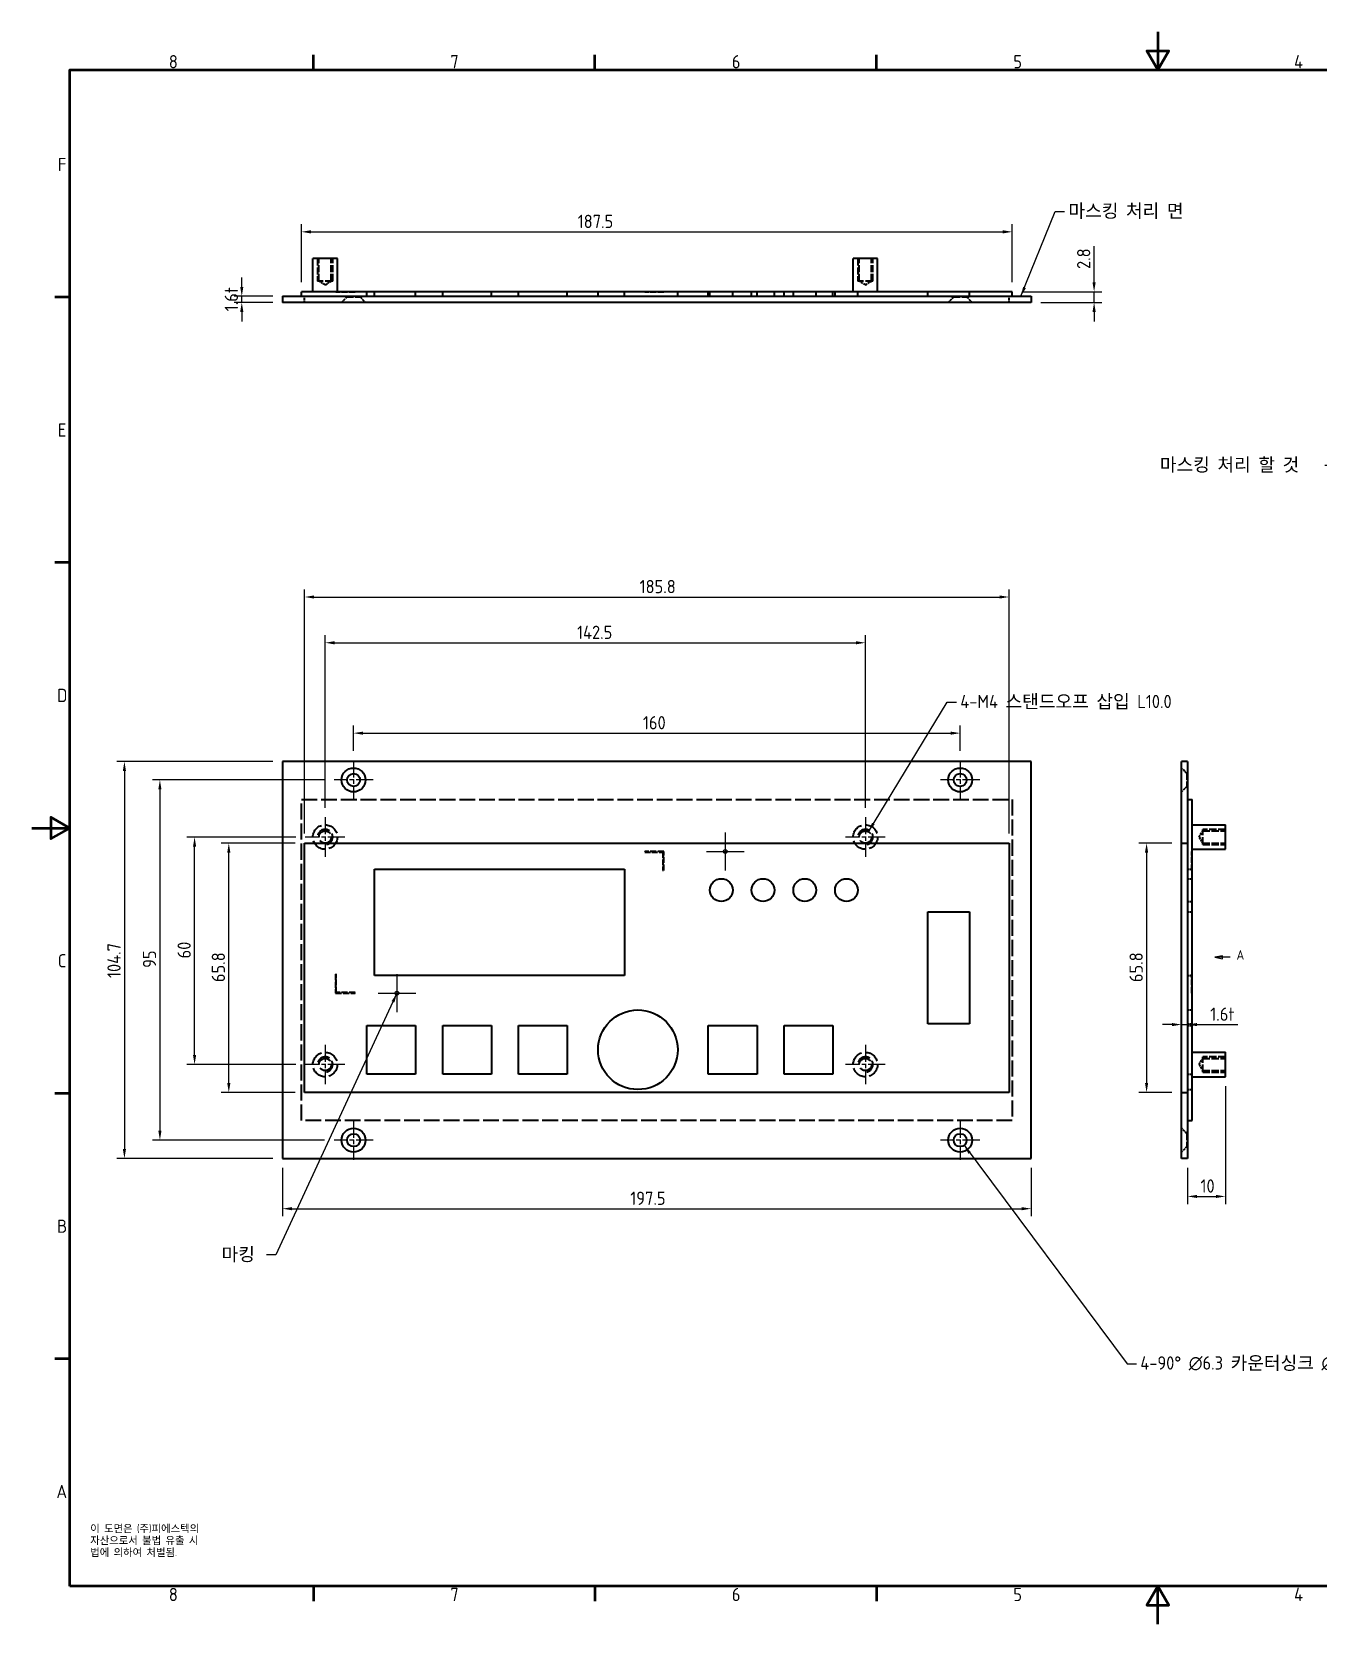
# Model space of a CAD drawing. Header units: millimetres. Extents: x 0 to 594, y 0 to 420.
# Drawn here: x 0 to 339.3, y 0 to 420 of the extents above; entities that cross this region are included whole.
import ezdxf

# ---------------------------------------------------------------- set-up
doc = ezdxf.new("R2010")
doc.units = ezdxf.units.MM
doc.linetypes.add('CHAIN', pattern=[0.3543, 0.2362, -0.0295, 0.0591, -0.0295])
doc.linetypes.add('DASHED', pattern=[0.2067, 0.1654, -0.0413])
doc.layers.get('0').update_dxf_attribs({"color": 3, "lineweight": 25})
for name, color, linetype, lineweight in [('가려진 것(ISO)', 2, 'DASHED', 35), ('가시적인 것(ISO)', 3, 'Continuous', 40), ('경계(ISO)', 7, 'Continuous', 50), ('기호(ISO)', 5, 'Continuous', 25), ('단면선(ISO)', 7, 'CHAIN', 25), ('스케치 형상(ISO)', 3, 'Continuous', 25), ('중심 표식(ISO)', 1, 'Continuous', 25), ('치수(ISO)', 2, 'Continuous', 25)]:
    doc.layers.add(name, color=color, linetype=linetype, lineweight=lineweight)
doc.styles.add('ISO Proportiona M2B', font='isocp.shx')
doc.styles.add('문자 텍스트_PSTEK_POSCO', font='isocp.shx')
doc.styles.add('치수 텍스트_PSTEK_POSCO', font='isocp.shx')
doc.dimstyles.new('치수_PSTEK_POSCO', dxfattribs={"dimtxt": 3.5, "dimasz": 2.5, "dimexe": 2, "dimexo": 2.5, "dimgap": 1, "dimtad": 1, "dimrnd": 1e-08, "dimdsep": 46, "dimtxsty": '치수 텍스트_PSTEK_POSCO', "dimcen": 0.09, "dimdle": 10, "dimclrd": 7, "dimclre": 7, "dimclrt": 2, "dimadec": 1, "dimazin": 2, "dimtfac": 1, "dimtmove": 0, "dimatfit": 3, "dimfxl": 0, "dimtolj": 1, "dimlwd": -1, "dimlwe": -1, "dimarcsym": 0})
doc.dimstyles.new('치수_PSTEK_POSCO$7', dxfattribs={"dimtxt": 3.5, "dimasz": 2.5, "dimexe": 2, "dimexo": 2.5, "dimgap": 1, "dimtad": 1, "dimrnd": 1e-08, "dimdsep": 46, "dimtxsty": '치수 텍스트_PSTEK_POSCO', "dimcen": 0.09, "dimdle": 10, "dimclrd": 7, "dimclre": 7, "dimclrt": 2, "dimadec": 1, "dimazin": 2, "dimtfac": 1, "dimtmove": 0, "dimatfit": 3, "dimfxl": 0, "dimtolj": 1, "dimlwd": -1, "dimlwe": -1, "dimarcsym": 0})

# ---------------------------------------------------------------- blocks, each defined once
blk = doc.blocks.new('경계 Default Border')
at = {"layer": '경계(ISO)'}
for p, q in [((74.25, 410), (74.25, 413.9)), ((148.5, 410), (148.5, 413.9)), ((222.75, 410), (222.75, 413.9)), ((10, 350), (6.1, 350)), ((10, 280), (6.1, 280)), ((10, 140), (6.1, 140)), ((10, 70), (6.1, 70)), ((74.25, 10), (74.25, 6.1)), ((148.5, 10), (148.5, 6.1)), ((222.75, 10), (222.75, 6.1))]:
    blk.add_line(p, q, dxfattribs=at)
at = {"layer": '경계(ISO)', "flags": 128}
for points in [[(297, 420), (297, 410), (294.11, 415), (299.89, 415), (297, 410)], [(10, 10), (10, 410), (584, 410), (584, 10), (10, 10)], [(0, 210), (10, 210), (5, 212.89), (5, 207.11), (10, 210)], [(297, 0), (297, 10), (294.11, 5), (299.89, 5), (297, 10)]]:
    blk.add_lwpolyline(points, dxfattribs=at)
at = {"layer": '경계(ISO)', "color": 2, "char_height": 3.5, "attachment_point": 7, "style": '문자 텍스트_PSTEK_POSCO'}
for s, insert in [('8', (36.13, 410.37)), ('7', (110.38, 410.39)), ('6', (184.63, 410.37)), ('5', (258.88, 410.37)), ('4', (332.93, 410.4)), ('F', (6.85, 383.25)), ('E', (6.85, 313.22)), ('D', (6.66, 243.22)), ('C', (6.85, 173.22)), ('B', (6.66, 103.22)), ('A', (6.47, 33.24)), ('8', (36.13, 6.07)), ('7', (110.38, 6.09)), ('6', (184.63, 6.07)), ('5', (258.88, 6.07)), ('4', (332.93, 6.1))]:
    blk.add_mtext(s, dxfattribs=dict(at, insert=insert))
blk = doc.blocks.new('*D21')
at = {"layer": 'Defpoints', "color": 0, "transparency": 16777216}
for p in [(66.1, 122.82), (263.6, 122.82), (263.6, 109.58)]:
    blk.add_point(p, dxfattribs=at)
at = {"layer": '치수(ISO)', "color": 7, "transparency": 16777216}
for p, q in [((66.1, 120.32), (66.1, 107.58)), ((263.6, 120.32), (263.6, 107.58)), ((68.6, 109.58), (261.1, 109.58))]:
    blk.add_line(p, q, dxfattribs=at)
for points in [[(68.6, 110), (68.6, 109.17), (66.1, 109.58)], [(261.1, 110), (261.1, 109.17), (263.6, 109.58)]]:
    blk.add_solid(points, dxfattribs=at)
at = {"layer": '치수(ISO)', "color": 2, "transparency": 16777216, "insert": (157.84, 112.33), "char_height": 3.5, "attachment_point": 4, "style": '치수 텍스트_PSTEK_POSCO'}
blk.add_mtext('\\A1;197.5', dxfattribs=at)
blk = doc.blocks.new('*D22')
at = {"layer": 'Defpoints', "color": 0, "transparency": 16777216}
for p in [(42.92, 207.62), (72.13, 207.62), (72.13, 147.62)]:
    blk.add_point(p, dxfattribs=at)
at = {"layer": '치수(ISO)', "color": 7, "transparency": 16777216}
for p, q in [((69.63, 207.62), (40.92, 207.62)), ((42.92, 150.12), (42.92, 205.12)), ((69.63, 147.62), (40.92, 147.62))]:
    blk.add_line(p, q, dxfattribs=at)
for points in [[(42.51, 205.12), (43.34, 205.12), (42.92, 207.62)], [(42.51, 150.12), (43.34, 150.12), (42.92, 147.62)]]:
    blk.add_solid(points, dxfattribs=at)
at = {"layer": '치수(ISO)', "color": 2, "transparency": 16777216, "insert": (40.17, 175.59), "char_height": 3.5, "attachment_point": 4, "rotation": 90, "style": '치수 텍스트_PSTEK_POSCO'}
blk.add_mtext('\\A1;60', dxfattribs=at)
blk = doc.blocks.new('*D23')
at = {"layer": 'Defpoints', "color": 0, "transparency": 16777216}
for p in [(79.7, 222.67), (33.78, 127.67), (79.7, 127.67)]:
    blk.add_point(p, dxfattribs=at)
at = {"layer": '치수(ISO)', "color": 7, "transparency": 16777216}
for p, q in [((77.2, 222.67), (31.78, 222.67)), ((33.78, 220.17), (33.78, 130.17)), ((77.2, 127.67), (31.78, 127.67))]:
    blk.add_line(p, q, dxfattribs=at)
for points in [[(33.36, 220.17), (34.19, 220.17), (33.78, 222.67)], [(33.36, 130.17), (34.19, 130.17), (33.78, 127.67)]]:
    blk.add_solid(points, dxfattribs=at)
at = {"layer": '치수(ISO)', "color": 2, "transparency": 16777216, "insert": (31.03, 173.1), "char_height": 3.5, "attachment_point": 4, "rotation": 90, "style": '치수 텍스트_PSTEK_POSCO'}
blk.add_mtext('\\A1;95', dxfattribs=at)
blk = doc.blocks.new('*D24')
at = {"layer": 'Defpoints', "color": 0, "transparency": 16777216}
for p in [(257.75, 270.93), (71.95, 206.02), (257.75, 206.02)]:
    blk.add_point(p, dxfattribs=at)
at = {"layer": '치수(ISO)', "color": 7, "transparency": 16777216}
for p, q in [((71.95, 208.52), (71.95, 272.93)), ((74.45, 270.93), (255.25, 270.93)), ((257.75, 208.52), (257.75, 272.93))]:
    blk.add_line(p, q, dxfattribs=at)
for points in [[(74.45, 271.34), (74.45, 270.51), (71.95, 270.93)], [(255.25, 271.34), (255.25, 270.51), (257.75, 270.93)]]:
    blk.add_solid(points, dxfattribs=at)
at = {"layer": '치수(ISO)', "color": 2, "transparency": 16777216, "insert": (160.3, 273.68), "char_height": 3.5, "attachment_point": 4, "style": '치수 텍스트_PSTEK_POSCO'}
blk.add_mtext('\\A1;185.8', dxfattribs=at)
blk = doc.blocks.new('*D25')
at = {"layer": 'Defpoints', "color": 0, "transparency": 16777216}
for p in [(66.1, 227.52), (24.42, 122.82), (66.1, 122.82)]:
    blk.add_point(p, dxfattribs=at)
at = {"layer": '치수(ISO)', "color": 7, "transparency": 16777216}
for p, q in [((63.6, 227.52), (22.42, 227.52)), ((24.42, 225.02), (24.42, 125.32)), ((63.6, 122.82), (22.42, 122.82))]:
    blk.add_line(p, q, dxfattribs=at)
for points in [[(24, 225.02), (24.83, 225.02), (24.42, 227.52)], [(24, 125.32), (24.83, 125.32), (24.42, 122.82)]]:
    blk.add_solid(points, dxfattribs=at)
at = {"layer": '치수(ISO)', "color": 2, "transparency": 16777216, "insert": (21.67, 170.44), "char_height": 3.5, "attachment_point": 4, "rotation": 90, "style": '치수 텍스트_PSTEK_POSCO'}
blk.add_mtext('\\A1;104.7', dxfattribs=at)
blk = doc.blocks.new('*D26')
at = {"layer": 'Defpoints', "color": 0, "transparency": 16777216}
for p in [(258.6, 367.25), (71.1, 351.44), (258.6, 351.44)]:
    blk.add_point(p, dxfattribs=at)
at = {"layer": '치수(ISO)', "color": 7, "transparency": 16777216}
for p, q in [((71.1, 353.94), (71.1, 369.25)), ((73.6, 367.25), (256.1, 367.25)), ((258.6, 353.94), (258.6, 369.25))]:
    blk.add_line(p, q, dxfattribs=at)
for points in [[(73.6, 367.67), (73.6, 366.83), (71.1, 367.25)], [(256.1, 367.67), (256.1, 366.83), (258.6, 367.25)]]:
    blk.add_solid(points, dxfattribs=at)
at = {"layer": '치수(ISO)', "color": 2, "transparency": 16777216, "insert": (143.98, 370), "char_height": 3.5, "attachment_point": 4, "style": '치수 텍스트_PSTEK_POSCO'}
blk.add_mtext('\\A1;187.5', dxfattribs=at)
blk = doc.blocks.new('*D27')
at = {"layer": 'Defpoints', "color": 0, "transparency": 16777216}
for p in [(258.6, 351.44), (263.6, 348.64), (280.18, 348.64)]:
    blk.add_point(p, dxfattribs=at)
at = {"layer": '치수(ISO)', "color": 7, "transparency": 16777216}
for p, q in [((280.18, 353.94), (280.18, 363.43)), ((261.1, 351.44), (282.18, 351.44)), ((266.1, 348.64), (282.18, 348.64)), ((280.18, 348.64), (280.18, 351.44)), ((280.18, 346.14), (280.18, 343.64))]:
    blk.add_line(p, q, dxfattribs=at)
for points in [[(279.76, 353.94), (280.6, 353.94), (280.18, 351.44)], [(279.76, 346.14), (280.6, 346.14), (280.18, 348.64)]]:
    blk.add_solid(points, dxfattribs=at)
at = {"layer": '치수(ISO)', "color": 2, "transparency": 16777216, "insert": (277.43, 357.44), "char_height": 3.5, "attachment_point": 4, "rotation": 90, "style": '치수 텍스트_PSTEK_POSCO'}
blk.add_mtext('\\A1;2.8', dxfattribs=at)
blk = doc.blocks.new('*D28')
at = {"layer": 'Defpoints', "color": 0, "transparency": 16777216}
for p in [(55.37, 350.24), (66.1, 350.24), (66.1, 348.64)]:
    blk.add_point(p, dxfattribs=at)
at = {"layer": '치수(ISO)', "color": 7, "transparency": 16777216}
for p, q in [((55.37, 352.74), (55.37, 355.24)), ((63.6, 350.24), (53.37, 350.24)), ((63.6, 348.64), (53.37, 348.64)), ((55.37, 348.64), (55.37, 350.24)), ((55.37, 346.14), (55.37, 343.64))]:
    blk.add_line(p, q, dxfattribs=at)
for points in [[(54.96, 352.74), (55.79, 352.74), (55.37, 350.24)], [(54.96, 346.14), (55.79, 346.14), (55.37, 348.64)]]:
    blk.add_solid(points, dxfattribs=at)
at = {"layer": '치수(ISO)', "color": 2, "transparency": 16777216, "insert": (52.62, 346.29), "char_height": 3.5, "attachment_point": 4, "rotation": 90, "style": '치수 텍스트_PSTEK_POSCO'}
blk.add_mtext('\\A1;1.6t', dxfattribs=at)
blk = doc.blocks.new('2dTransSection0')
at = {"layer": '단면선(ISO)', "linetype": 'Continuous'}
for p, q in [((314.06, 176.32), (312.06, 175.92)), ((314.06, 175.92), (312.06, 175.92)), ((312.06, 175.92), (314.06, 175.52)), ((314.06, 175.52), (314.06, 176.32)), ((316.06, 175.92), (314.06, 175.92))]:
    blk.add_line(p, q, dxfattribs=at)
at = {"layer": '단면선(ISO)', "linetype": 'Continuous', "flags": 128}
blk.add_lwpolyline([(314.06, 176.32), (312.06, 175.92), (314.06, 175.52), (314.06, 176.32)], dxfattribs=at)
at = {"layer": '단면선(ISO)'}
blk.add_solid([(314.06, 176.32), (312.06, 175.92), (314.06, 175.52), (314.06, 176.32)], dxfattribs=at)
at = {"layer": '단면선(ISO)', "insert": (317.75, 175.28), "char_height": 2.5, "attachment_point": 7, "style": 'ISO Proportiona M2B'}
blk.add_mtext('A', dxfattribs=at)
blk = doc.blocks.new('*D30')
at = {"layer": 'Defpoints', "color": 0, "transparency": 16777216}
for p in [(314.82, 144.39), (304.82, 122.82), (314.82, 112.82)]:
    blk.add_point(p, dxfattribs=at)
at = {"layer": '치수(ISO)', "color": 7, "transparency": 16777216}
for p, q in [((314.82, 141.89), (314.82, 110.82)), ((304.82, 120.32), (304.82, 110.82)), ((307.32, 112.82), (312.32, 112.82))]:
    blk.add_line(p, q, dxfattribs=at)
for points in [[(307.32, 113.23), (307.32, 112.4), (304.82, 112.82)], [(312.32, 113.23), (312.32, 112.4), (314.82, 112.82)]]:
    blk.add_solid(points, dxfattribs=at)
at = {"layer": '치수(ISO)', "color": 2, "transparency": 16777216, "insert": (308.25, 115.57), "char_height": 3.5, "attachment_point": 4, "style": '치수 텍스트_PSTEK_POSCO'}
blk.add_mtext('\\A1;10', dxfattribs=at)
blk = doc.blocks.new('*D56')
at = {"layer": 'Defpoints', "color": 0, "transparency": 16777216}
for p in [(303.22, 206.02), (294.02, 140.22), (303.22, 140.22)]:
    blk.add_point(p, dxfattribs=at)
at = {"layer": '치수(ISO)', "color": 7, "transparency": 16777216}
for p, q in [((300.72, 206.02), (292.02, 206.02)), ((294.02, 203.52), (294.02, 142.72)), ((300.72, 140.22), (292.02, 140.22))]:
    blk.add_line(p, q, dxfattribs=at)
for points in [[(293.6, 203.52), (294.44, 203.52), (294.02, 206.02)], [(293.6, 142.72), (294.44, 142.72), (294.02, 140.22)]]:
    blk.add_solid(points, dxfattribs=at)
at = {"layer": '치수(ISO)', "color": 2, "transparency": 16777216, "insert": (291.27, 169.34), "char_height": 3.5, "attachment_point": 4, "rotation": 90, "style": '치수 텍스트_PSTEK_POSCO'}
blk.add_mtext('\\A1;65.8', dxfattribs=at)
blk = doc.blocks.new('*D57')
at = {"layer": 'Defpoints', "color": 0, "transparency": 16777216}
for p in [(304.82, 158.15), (303.22, 140.22), (304.82, 140.22)]:
    blk.add_point(p, dxfattribs=at)
at = {"layer": '치수(ISO)', "color": 7, "transparency": 16777216}
for p, q in [((303.22, 142.72), (303.22, 160.15)), ((304.82, 142.72), (304.82, 160.15)), ((300.72, 158.15), (298.22, 158.15)), ((303.22, 158.15), (304.82, 158.15)), ((307.32, 158.15), (318.12, 158.15))]:
    blk.add_line(p, q, dxfattribs=at)
for points in [[(300.72, 158.56), (300.72, 157.73), (303.22, 158.15)], [(307.32, 158.56), (307.32, 157.73), (304.82, 158.15)]]:
    blk.add_solid(points, dxfattribs=at)
at = {"layer": '치수(ISO)', "color": 2, "transparency": 16777216, "insert": (310.82, 160.9), "char_height": 3.5, "attachment_point": 4, "style": '치수 텍스트_PSTEK_POSCO'}
blk.add_mtext('\\A1;1.6t', dxfattribs=at)
blk = doc.blocks.new('*D58')
at = {"layer": 'Defpoints', "color": 0, "transparency": 16777216}
for p in [(219.85, 258.86), (77.35, 212.84), (219.85, 212.84)]:
    blk.add_point(p, dxfattribs=at)
at = {"layer": '치수(ISO)', "color": 7, "transparency": 16777216}
for p, q in [((77.35, 215.34), (77.35, 260.86)), ((219.85, 215.34), (219.85, 260.86)), ((79.85, 258.86), (217.35, 258.86))]:
    blk.add_line(p, q, dxfattribs=at)
for points in [[(79.85, 259.27), (79.85, 258.44), (77.35, 258.86)], [(217.35, 259.27), (217.35, 258.44), (219.85, 258.86)]]:
    blk.add_solid(points, dxfattribs=at)
at = {"layer": '치수(ISO)', "color": 2, "transparency": 16777216, "insert": (143.81, 261.61), "char_height": 3.5, "attachment_point": 4, "style": '치수 텍스트_PSTEK_POSCO'}
blk.add_mtext('\\A1;142.5', dxfattribs=at)
blk = doc.blocks.new('*D59')
at = {"layer": 'Defpoints', "color": 0, "transparency": 16777216}
for p in [(244.85, 235.02), (84.85, 227.82), (244.85, 227.82)]:
    blk.add_point(p, dxfattribs=at)
at = {"layer": '치수(ISO)', "color": 7, "transparency": 16777216}
for p, q in [((84.85, 230.32), (84.85, 237.02)), ((244.85, 230.32), (244.85, 237.02)), ((87.35, 235.02), (242.35, 235.02))]:
    blk.add_line(p, q, dxfattribs=at)
for points in [[(87.35, 235.43), (87.35, 234.6), (84.85, 235.02)], [(242.35, 235.43), (242.35, 234.6), (244.85, 235.02)]]:
    blk.add_solid(points, dxfattribs=at)
at = {"layer": '치수(ISO)', "color": 2, "transparency": 16777216, "insert": (161.18, 237.77), "char_height": 3.5, "attachment_point": 4, "style": '치수 텍스트_PSTEK_POSCO'}
blk.add_mtext('\\A1;160', dxfattribs=at)
blk = doc.blocks.new('*D60')
at = {"layer": 'Defpoints', "color": 0, "transparency": 16777216}
for p in [(51.95, 206.02), (71.95, 206.02), (71.95, 140.22)]:
    blk.add_point(p, dxfattribs=at)
at = {"layer": '치수(ISO)', "color": 7, "transparency": 16777216}
for p, q in [((69.45, 206.02), (49.95, 206.02)), ((51.95, 142.72), (51.95, 203.52)), ((69.45, 140.22), (49.95, 140.22))]:
    blk.add_line(p, q, dxfattribs=at)
for points in [[(51.54, 203.52), (52.37, 203.52), (51.95, 206.02)], [(51.54, 142.72), (52.37, 142.72), (51.95, 140.22)]]:
    blk.add_solid(points, dxfattribs=at)
at = {"layer": '치수(ISO)', "color": 2, "transparency": 16777216, "insert": (49.2, 169.34), "char_height": 3.5, "attachment_point": 4, "rotation": 90, "style": '치수 텍스트_PSTEK_POSCO'}
blk.add_mtext('\\A1;65.8', dxfattribs=at)

msp = doc.modelspace()

# ---------------------------------------------------------------- linework, layer by layer
at = {"layer": '가려진 것(ISO)', "ltscale": 11.42808}
for p, q in [((75.3537, 360.2447), (75.3537, 354.2447)), ((75.7327, 354.2447), (75.7327, 360.2447)), ((78.9747, 354.2447), (78.9747, 360.2447)), ((79.3537, 354.2447), (79.3537, 360.2447)), ((217.8537, 360.2447), (217.8537, 354.2447)), ((218.2327, 354.2447), (218.2327, 360.2447)), ((221.4747, 354.2447), (221.4747, 360.2447)), ((221.8537, 354.2447), (221.8537, 360.2447)), ((314.8216, 209.6163), (308.8216, 209.6163)), ((308.8216, 209.2373), (314.8216, 209.2373)), ((308.8216, 205.9953), (314.8216, 205.9953)), ((308.8216, 205.6163), (314.8216, 205.6163)), ((314.8216, 149.6163), (308.8216, 149.6163)), ((308.8216, 149.2373), (314.8216, 149.2373)), ((308.8216, 145.9953), (314.8216, 145.9953)), ((308.8216, 145.6163), (314.8216, 145.6163))]:
    msp.add_line(p, q, dxfattribs=at)
at = {"layer": '가려진 것(ISO)', "ltscale": 11.967462}
for p, q in [((79.3537, 354.2447), (75.3537, 354.2447)), ((221.8537, 354.2447), (217.8537, 354.2447)), ((308.8216, 205.6163), (308.8216, 209.6163)), ((308.8216, 145.6163), (308.8216, 149.6163))]:
    msp.add_line(p, q, dxfattribs=at)
at = {"layer": '가려진 것(ISO)', "ltscale": 3.601896}
for p, q in [((77.3537, 353.2707), (75.7327, 354.2447)), ((77.3537, 353.2707), (78.9747, 354.2447)), ((219.8537, 353.2707), (218.2327, 354.2447)), ((219.8537, 353.2707), (221.4747, 354.2447)), ((307.8476, 207.6163), (308.8216, 209.2373)), ((307.8476, 207.6163), (308.8216, 205.9953)), ((307.8476, 147.6163), (308.8216, 149.2373)), ((307.8476, 147.6163), (308.8216, 145.9953))]:
    msp.add_line(p, q, dxfattribs=at)
at = {"layer": '가려진 것(ISO)', "ltscale": 3.047415}
for p, q in [((71.9537, 348.6447), (71.9537, 350.2447)), ((257.7537, 348.6447), (257.7537, 350.2447)), ((303.2216, 206.0163), (304.8216, 206.0163)), ((303.2216, 140.2163), (304.8216, 140.2163))]:
    msp.add_line(p, q, dxfattribs=at)
at = {"layer": '가려진 것(ISO)', "ltscale": 0.19037}
for p, q in [((80.0537, 351.4447), (80.0537, 351.3447)), ((80.2537, 351.4447), (80.2537, 351.3447)), ((85.2537, 351.4447), (85.2537, 351.3447)), ((161.6537, 351.4447), (161.6537, 351.3447)), ((166.4537, 351.4447), (166.4537, 351.3447)), ((166.6537, 351.4447), (166.6537, 351.3447)), ((306.0216, 203.8163), (305.9216, 203.8163)), ((306.0216, 203.6163), (305.9216, 203.6163)), ((306.0216, 198.8163), (305.9216, 198.8163)), ((306.0216, 171.4163), (305.9216, 171.4163)), ((306.0216, 166.6163), (305.9216, 166.6163)), ((306.0216, 166.4163), (305.9216, 166.4163))]:
    msp.add_line(p, q, dxfattribs=at)
at = {"layer": '가려진 것(ISO)', "ltscale": 0.380839}
for p, q in [((80.2537, 351.3447), (80.0537, 351.3447)), ((161.6537, 203.8163), (161.6537, 203.6163)), ((166.4537, 198.8163), (166.6537, 198.8163)), ((80.2537, 171.4163), (80.0537, 171.4163)), ((85.2537, 166.4163), (85.2537, 166.6163)), ((305.9216, 166.4163), (305.9216, 166.6163))]:
    msp.add_line(p, q, dxfattribs=at)
at = {"layer": '가려진 것(ISO)', "ltscale": 9.523383}
for p, q in [((85.2537, 351.3447), (80.2537, 351.3447)), ((166.6537, 351.3447), (161.6537, 351.3447)), ((166.6537, 203.8163), (161.6537, 203.8163)), ((166.6537, 198.8163), (166.6537, 203.8163)), ((305.9216, 198.8163), (305.9216, 203.8163)), ((80.0537, 171.4163), (80.0537, 166.4163)), ((85.2537, 166.6163), (80.2537, 166.6163))]:
    msp.add_line(p, q, dxfattribs=at)
at = {"layer": '가려진 것(ISO)', "ltscale": 3.905689}
for p, q in [((83.1537, 350.0947), (81.7037, 348.6447)), ((86.5537, 350.0947), (88.0037, 348.6447)), ((243.1537, 350.0947), (241.7037, 348.6447)), ((246.5537, 350.0947), (248.0037, 348.6447)), ((304.6716, 224.3663), (303.2216, 225.8163)), ((304.6716, 220.9663), (303.2216, 219.5163)), ((304.6716, 129.3663), (303.2216, 130.8163)), ((304.6716, 125.9663), (303.2216, 124.5163))]:
    msp.add_line(p, q, dxfattribs=at)
at = {"layer": '가려진 것(ISO)', "ltscale": 0.285604}
for p, q in [((83.1537, 350.2447), (83.1537, 350.0947)), ((86.5537, 350.2447), (86.5537, 350.0947)), ((243.1537, 350.2447), (243.1537, 350.0947)), ((246.5537, 350.2447), (246.5537, 350.0947)), ((304.8216, 224.3663), (304.6716, 224.3663)), ((304.8216, 220.9663), (304.6716, 220.9663)), ((304.8216, 129.3663), (304.6716, 129.3663)), ((304.8216, 125.9663), (304.6716, 125.9663))]:
    msp.add_line(p, q, dxfattribs=at)
at = {"layer": '가려진 것(ISO)', "ltscale": 10.172327}
for p, q in [((83.1537, 350.0947), (86.5537, 350.0947)), ((243.1537, 350.0947), (246.5537, 350.0947)), ((304.6716, 224.3663), (304.6716, 220.9663)), ((304.6716, 129.3663), (304.6716, 125.9663))]:
    msp.add_line(p, q, dxfattribs=at)
at = {"layer": '가려진 것(ISO)', "ltscale": 2.285536}
for p, q in [((88.3587, 350.2447), (88.3587, 351.4447)), ((90.3537, 350.2447), (90.3537, 351.4447)), ((101.2087, 350.2447), (101.2087, 351.4447)), ((108.3587, 350.2447), (108.3587, 351.4447)), ((121.2087, 350.2447), (121.2087, 351.4447)), ((128.3587, 350.2447), (128.3587, 351.4447)), ((141.2087, 350.2447), (141.2087, 351.4447)), ((149.3537, 350.2447), (149.3537, 351.4447)), ((156.3537, 350.2447), (156.3537, 351.4447)), ((170.3537, 350.2447), (170.3537, 351.4447)), ((178.4287, 350.2447), (178.4287, 351.4447)), ((178.8537, 350.2447), (178.8537, 351.4447)), ((184.8537, 350.2447), (184.8537, 351.4447)), ((189.8537, 350.2447), (189.8537, 351.4447)), ((191.2787, 350.2447), (191.2787, 351.4447)), ((195.8537, 350.2447), (195.8537, 351.4447)), ((198.4287, 350.2447), (198.4287, 351.4447)), ((200.8537, 350.2447), (200.8537, 351.4447)), ((206.8537, 350.2447), (206.8537, 351.4447)), ((211.2787, 350.2447), (211.2787, 351.4447)), ((211.8537, 350.2447), (211.8537, 351.4447)), ((217.8537, 350.2447), (217.8537, 351.4447)), ((236.3537, 350.2447), (236.3537, 351.4447)), ((247.3537, 350.2447), (247.3537, 351.4447)), ((304.8216, 199.1163), (306.0216, 199.1163)), ((304.8216, 196.6163), (306.0216, 196.6163)), ((304.8216, 190.6163), (306.0216, 190.6163)), ((304.8216, 187.8663), (306.0216, 187.8663)), ((304.8216, 171.1163), (306.0216, 171.1163)), ((304.8216, 162.0163), (306.0216, 162.0163)), ((304.8216, 158.3663), (306.0216, 158.3663)), ((304.8216, 157.9413), (306.0216, 157.9413)), ((304.8216, 145.0913), (306.0216, 145.0913)), ((304.8216, 141.0163), (306.0216, 141.0163))]:
    msp.add_line(p, q, dxfattribs=at)
at = {"layer": '가려진 것(ISO)', "ltscale": 25.610788}
for p, q in [((71.1037, 132.8163), (71.1037, 217.5163)), ((258.6037, 217.5163), (258.6037, 132.8163))]:
    msp.add_line(p, q, dxfattribs=at)
at = {"layer": '가려진 것(ISO)', "ltscale": 25.197548}
for p, q in [((71.1037, 217.5163), (258.6037, 217.5163)), ((258.6037, 132.8163), (71.1037, 132.8163))]:
    msp.add_line(p, q, dxfattribs=at)
at = {"layer": '가려진 것(ISO)', "ltscale": 9.142444}
for p, q in [((161.6537, 203.6163), (166.4537, 203.6163)), ((166.4537, 203.6163), (166.4537, 198.8163)), ((80.2537, 166.6163), (80.2537, 171.4163)), ((305.9216, 166.6163), (305.9216, 171.4163))]:
    msp.add_line(p, q, dxfattribs=at)
at = {"layer": '가려진 것(ISO)', "ltscale": 9.904323}
msp.add_line((80.0537, 166.4163), (85.2537, 166.4163), dxfattribs=at)
at = {"layer": '가려진 것(ISO)', "ltscale": 24.50807}
for centre in [(77.3537, 207.6163), (219.8537, 207.6163), (77.3537, 147.6163), (219.8537, 147.6163)]:
    msp.add_circle(centre, 3.225, dxfattribs=at)
at = {"layer": '가려진 것(ISO)', "ltscale": 24.63726}
for centre in [(77.3537, 207.6163), (219.8537, 207.6163), (77.3537, 147.6163), (219.8537, 147.6163)]:
    msp.add_circle(centre, 1.621, dxfattribs=at)
at = {"layer": '가려진 것(ISO)', "ltscale": 22.798204}
for centre in [(77.3537, 207.6163), (219.8537, 207.6163), (77.3537, 147.6163), (219.8537, 147.6163)]:
    msp.add_arc(centre, 2, 280, 190, dxfattribs=at)
at = {"layer": '가시적인 것(ISO)'}
for p, q in [((80.5787, 360.2447), (74.1287, 360.2447)), ((74.1287, 351.4447), (74.1287, 360.2447)), ((80.5787, 351.4447), (80.5787, 360.2447)), ((223.0787, 360.2447), (216.6287, 360.2447)), ((216.6287, 351.4447), (216.6287, 360.2447)), ((223.0787, 351.4447), (223.0787, 360.2447)), ((66.1037, 350.2447), (263.6037, 350.2447)), ((66.1037, 350.2447), (66.1037, 348.6447)), ((263.6037, 348.6447), (66.1037, 348.6447)), ((71.1037, 350.2447), (71.1037, 351.4447)), ((258.6037, 351.4447), (71.1037, 351.4447)), ((258.6037, 350.2447), (258.6037, 351.4447)), ((263.6037, 350.2447), (263.6037, 348.6447)), ((66.1037, 227.5163), (66.1037, 122.8163)), ((263.6037, 227.5163), (66.1037, 227.5163)), ((263.6037, 122.8163), (263.6037, 227.5163)), ((304.8216, 227.5163), (303.2216, 227.5163)), ((303.2216, 122.8163), (303.2216, 227.5163)), ((304.8216, 227.5163), (304.8216, 122.8163)), ((304.8216, 217.5163), (306.0216, 217.5163)), ((306.0216, 132.8163), (306.0216, 217.5163)), ((306.0216, 210.8413), (314.8216, 210.8413)), ((314.8216, 204.3913), (314.8216, 210.8413)), ((71.9537, 140.2163), (71.9537, 206.0163)), ((71.9537, 206.0163), (257.7537, 206.0163)), ((257.7537, 206.0163), (257.7537, 140.2163)), ((306.0216, 204.3913), (314.8216, 204.3913)), ((90.3537, 199.1163), (156.3537, 199.1163)), ((90.3537, 171.1163), (90.3537, 199.1163)), ((156.3537, 199.1163), (156.3537, 171.1163)), ((236.3537, 158.3663), (236.3537, 187.8663)), ((236.3537, 187.8663), (247.3537, 187.8663)), ((247.3537, 187.8663), (247.3537, 158.3663)), ((156.3537, 171.1163), (90.3537, 171.1163)), ((88.3587, 157.9413), (101.2087, 157.9413)), ((88.3587, 145.0913), (88.3587, 157.9413)), ((101.2087, 157.9413), (101.2087, 145.0913)), ((108.3587, 157.9413), (121.2087, 157.9413)), ((108.3587, 145.0913), (108.3587, 157.9413)), ((121.2087, 157.9413), (121.2087, 145.0913)), ((128.3587, 157.9413), (141.2087, 157.9413)), ((128.3587, 145.0913), (128.3587, 157.9413)), ((141.2087, 157.9413), (141.2087, 145.0913)), ((178.4287, 157.9413), (191.2787, 157.9413)), ((178.4287, 145.0913), (178.4287, 157.9413)), ((191.2787, 157.9413), (191.2787, 145.0913)), ((198.4287, 157.9413), (211.2787, 157.9413)), ((198.4287, 145.0913), (198.4287, 157.9413)), ((211.2787, 157.9413), (211.2787, 145.0913)), ((247.3537, 158.3663), (236.3537, 158.3663)), ((306.0216, 150.8413), (314.8216, 150.8413)), ((314.8216, 144.3913), (314.8216, 150.8413)), ((101.2087, 145.0913), (88.3587, 145.0913)), ((121.2087, 145.0913), (108.3587, 145.0913)), ((141.2087, 145.0913), (128.3587, 145.0913)), ((191.2787, 145.0913), (178.4287, 145.0913)), ((211.2787, 145.0913), (198.4287, 145.0913)), ((306.0216, 144.3913), (314.8216, 144.3913)), ((257.7537, 140.2163), (71.9537, 140.2163)), ((304.8216, 132.8163), (306.0216, 132.8163)), ((66.1037, 122.8163), (263.6037, 122.8163)), ((304.8216, 122.8163), (303.2216, 122.8163))]:
    msp.add_line(p, q, dxfattribs=at)
for centre, radius in [((84.8537, 222.6663), 3.15), ((84.8537, 222.6663), 1.7), ((244.8537, 222.6663), 3.15), ((244.8537, 222.6663), 1.7), ((181.8537, 193.6163), 3), ((192.8537, 193.6163), 3), ((203.8537, 193.6163), 3), ((214.8537, 193.6163), 3), ((159.8537, 151.5163), 10.5), ((84.8537, 127.6663), 3.15), ((244.8537, 127.6663), 3.15), ((84.8537, 127.6663), 1.7), ((244.8537, 127.6663), 1.7)]:
    msp.add_circle(centre, radius, dxfattribs=at)
at = {"layer": '스케치 형상(ISO)'}
for p, q in [((182.9037, 208.8163), (182.9037, 198.8163)), ((177.9037, 203.8163), (187.9037, 203.8163)), ((96.3037, 171.4163), (96.3037, 161.4163)), ((91.3037, 166.4163), (101.3037, 166.4163))]:
    msp.add_line(p, q, dxfattribs=at)
for centre in [(182.9037, 203.8163), (96.3037, 166.4163)]:
    msp.add_circle(centre, 0.5, dxfattribs=at)
at = {"layer": '중심 표식(ISO)', "linetype": 'CHAIN', "ltscale": 19.051651}
for p, q in [((84.8537, 227.8163), (84.8537, 217.5163)), ((244.8537, 227.8163), (244.8537, 217.5163)), ((90.0037, 222.6663), (79.7037, 222.6663)), ((250.0037, 222.6663), (239.7037, 222.6663)), ((77.3537, 212.8413), (77.3537, 202.3913)), ((219.8537, 212.8413), (219.8537, 202.3913)), ((82.5787, 207.6163), (72.1287, 207.6163)), ((225.0787, 207.6163), (214.6287, 207.6163)), ((77.3537, 152.8413), (77.3537, 142.3913)), ((219.8537, 152.8413), (219.8537, 142.3913)), ((82.5787, 147.6163), (72.1287, 147.6163)), ((225.0787, 147.6163), (214.6287, 147.6163)), ((84.8537, 132.8163), (84.8537, 122.5163)), ((244.8537, 132.8163), (244.8537, 122.5163)), ((90.0037, 127.6663), (79.7037, 127.6663)), ((250.0037, 127.6663), (239.7037, 127.6663))]:
    msp.add_line(p, q, dxfattribs=at)

# ---------------------------------------------------------------- block references
msp.add_blockref('경계 Default Border', (0, 0))
at = {"layer": '단면선(ISO)'}
msp.add_blockref('2dTransSection0', (0, 0), dxfattribs=at)

# ---------------------------------------------------------------- texts
at = {"layer": '기호(ISO)', "color": 2, "char_height": 3.5, "attachment_point": 4, "style": '치수 텍스트_PSTEK_POSCO'}
for s, insert, width in [('{\\fISOCP|b0|i0;\\H3.5000;마스킹 처리 면}', (273.4147, 372.6034), 35.525625), ('{\\fISOCP|b0|i0;\\H3.5000;마스킹 처리 할 것}', (297.5284, 305.6446), 42.483907), ('{\\fISOCP|b0|i0;\\H3.5000;마킹}', (50.0451, 97.394), 10.804529)]:
    msp.add_mtext(s, dxfattribs=dict(at, insert=insert, width=width))
at = {"layer": '기호(ISO)', "color": 2, "attachment_point": 4, "line_spacing_factor": 0.6125, "style": '치수 텍스트_PSTEK_POSCO'}
for s, insert, char_height, width in [('{4-M4 스탠드오프 삽입 L10.0}', (244.8891, 243.215), 3.5, 66.874275), ('{4-90° \\fAIGDT|b0|i0;\\H3.5000;n\\fisocp|b0|i0;\\H3.5000;6.3 카운터싱크 \\fAIGDT|b0|i0;\\H3.5000;n\\fisocp|b0|i0;\\H3.5000;3.4}', (292.3727, 68.7027), 3.4999999, 67.423957)]:
    msp.add_mtext(s, dxfattribs=dict(at, insert=insert, char_height=char_height, width=width))
at = {"layer": '기호(ISO)', "color": 7, "insert": (15.3946, 26.2283), "char_height": 2, "width": 51.240138, "attachment_point": 1, "line_spacing_factor": 0.944221, "style": '문자 텍스트_PSTEK_POSCO'}
msp.add_mtext('{이 도면은 (주)피에스텍의\\P자산으로서 불법 유출 시 \\P법에 의하여 처벌됨.}', dxfattribs=at)

# ---------------------------------------------------------------- dimensions: what is measured, and where the dimension line sits
at = {"layer": '치수(ISO)', "color": 7}
for base, p1, p2, angle, override, picture, middle in [((258.6037, 367.2494), (71.1037, 351.4447), (258.6037, 351.4447), 180, {"dimdec": 2, "dimtp": 0, "dimtm": 0, "dimtdec": 2, "dimtofl": 0, "dimatfit": 1}, '*D26', (148.6037, 367.2494)), ((280.1805, 348.6447), (258.6037, 351.4447), (263.6037, 348.6447), 90, {"dimdec": 2, "dimtp": 0, "dimtm": 0, "dimtdec": 2, "dimtofl": 1, "dimatfit": 1}, '*D27', (280.1805, 359.9391)), ((257.7537, 270.9271), (71.9537, 206.0163), (257.7537, 206.0163), 180, {"dimdec": 2, "dimtp": 0, "dimtm": 0, "dimtdec": 2, "dimtofl": 0, "dimatfit": 1}, '*D24', (164.8537, 270.9271)), ((219.8537, 258.858), (77.3537, 212.8413), (219.8537, 212.8413), 180, {"dimdec": 2, "dimtp": 0, "dimtm": 0, "dimtdec": 2, "dimtofl": 0, "dimatfit": 1}, '*D58', (148.6037, 258.858)), ((244.8537, 235.0179), (84.8537, 227.8163), (244.8537, 227.8163), 180, {"dimdec": 2, "dimtp": 0, "dimtm": 0, "dimtdec": 2, "dimtofl": 0, "dimatfit": 1}, '*D59', (163.9831, 235.0179)), ((24.4176, 122.8163), (66.1037, 227.5163), (66.1037, 122.8163), 90, {"dimdec": 2, "dimtp": 0, "dimtm": 0, "dimtdec": 2, "dimtofl": 0, "dimatfit": 1}, '*D25', (24.4176, 175.1663)), ((33.7752, 127.6663), (79.7037, 222.6663), (79.7037, 127.6663), 90, {"dimdec": 2, "dimtp": 0, "dimtm": 0, "dimtdec": 2, "dimtofl": 0, "dimatfit": 1}, '*D23', (33.7752, 175.1663)), ((42.9228, 207.6163), (72.1287, 147.6163), (72.1287, 207.6163), 90, {"dimdec": 2, "dimtp": 0, "dimtm": 0, "dimtdec": 2, "dimtofl": 0, "dimatfit": 1}, '*D22', (42.9228, 177.6163)), ((51.9537, 206.0163), (71.9537, 140.2163), (71.9537, 206.0163), 90, {"dimdec": 2, "dimtp": 0, "dimtm": 0, "dimtdec": 2, "dimtofl": 0, "dimatfit": 1}, '*D60', (51.9537, 173.1163)), ((294.0216, 140.2163), (303.2216, 206.0163), (303.2216, 140.2163), 90, {"dimdec": 2, "dimtp": 0, "dimtm": 0, "dimtdec": 2, "dimtofl": 0, "dimatfit": 1}, '*D56', (294.0216, 173.1163)), ((314.8216, 112.8163), (304.8216, 122.8163), (314.8216, 144.3913), 180, {"dimdec": 2, "dimtp": 0, "dimtm": 0, "dimtdec": 2, "dimtofl": 0, "dimatfit": 1}, '*D30', (309.8216, 112.8163)), ((263.6037, 109.5836), (66.1037, 122.8163), (263.6037, 122.8163), 180, {"dimdec": 2, "dimtp": 0, "dimtm": 0, "dimtdec": 2, "dimtofl": 0, "dimatfit": 1}, '*D21', (162.4691, 109.5836))]:
    dim = msp.add_linear_dim(base=base, p1=p1, p2=p2, angle=angle, dimstyle='치수_PSTEK_POSCO', override=override, dxfattribs=at)
    dim.commit()
    dim.dimension.update_dxf_attribs({"geometry": picture, "text_midpoint": middle, "dimtype": 160})
for base, p1, p2, angle, picture, middle in [((55.374, 350.2447), (66.1037, 348.6447), (66.1037, 350.2447), 270, '*D28', (55.374, 349.4447)), ((304.8216, 158.1478), (303.2216, 140.2163), (304.8216, 140.2163), 180, '*D57', (313.9716, 158.1478))]:
    dim = msp.add_linear_dim(base=base, p1=p1, p2=p2, angle=angle, text='<>t', dimstyle='치수_PSTEK_POSCO', override={"dimdec": 2, "dimtp": 0, "dimtm": 0, "dimtdec": 2, "dimtofl": 1, "dimatfit": 1}, dxfattribs=at)
    dim.commit()
    dim.dimension.update_dxf_attribs({"geometry": picture, "text_midpoint": middle, "dimtype": 160})

# ---------------------------------------------------------------- leaders
at = {"layer": '기호(ISO)', "color": 7, "annotation_type": 0, "has_hookline": 1}
for points, hookline_direction, text_width in [([(260.8802, 350.2447), (269.9147, 372.6034), (272.4147, 372.6034)], 0, 30.3526), ([(346.2356, 291.7492), (343.5123, 305.6446), (341.0123, 305.6446)], 1, 36.7696), ([(220.6642, 209.0201), (241.3891, 243.215), (243.8891, 243.215)], 0, 58.2873), ([(96.3037, 166.4163), (64.3496, 97.394), (61.8496, 97.394)], 1, 8.0439), ([(245.869, 126.3028), (288.8727, 68.7027), (291.3727, 68.7027)], 0, 61.1976)]:
    msp.add_leader(points, dimstyle='치수_PSTEK_POSCO$7', override={"dimtad": 0}, dxfattribs=dict(at, hookline_direction=hookline_direction, text_width=text_width))

doc.saveas('drawing.dxf')
